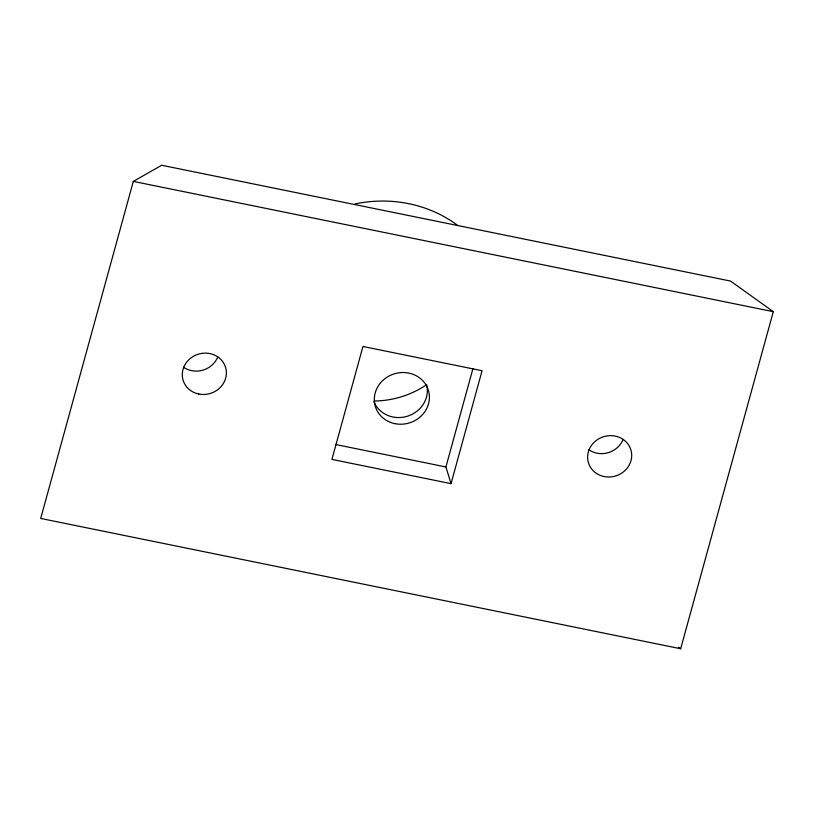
<?xml version="1.0" encoding="UTF-8"?>
<svg xmlns="http://www.w3.org/2000/svg" width="814" height="814" viewBox="0 0 814 814"><rect width="100%" height="100%" fill="white"/><g stroke="black" fill="none" stroke-linecap="round" stroke-linejoin="round"><path stroke-width="1.22" d="M133.323 181.39L40.7 518.447L680.677 648.738L773.3 311.67L730.555 281.074L161.691 165.262L133.323 181.39L773.3 311.67M451.037 483.648L482.071 370.726L362.963 346.479L331.929 459.401L451.037 483.648L445.909 466.961L472.934 368.61M335.48 444.475L445.909 466.961M678.642 647.283L680.677 648.738M355.057 203.917A125.702 116.382 -17.1 0 1 457.203 225.071M425.946 385.185A88.726 82.153 -17.1 0 1 374.216 401.007M426.668 384.839A27.727 25.672 -17.1 0 1 407.712 416.127A27.727 25.672 -17.1 0 1 373.982 401.75M623.107 439.387A22.182 20.533 -17.1 0 1 588.715 449.664M217.786 356.868A22.182 20.533 -17.1 0 1 183.394 367.145M394.922 423.656A27.727 25.672 -17.1 0 0 428.429 390.435A27.727 25.672 -17.1 0 0 382.244 381.033A27.727 25.672 -17.1 0 0 394.922 423.656M604.1 476.546A22.182 20.533 -17.1 0 0 630.911 449.969A22.182 20.533 -17.1 0 0 593.966 442.45A22.182 20.533 -17.1 0 0 604.1 476.546M198.779 394.027A22.182 20.533 -17.1 0 0 225.59 367.45A22.182 20.533 -17.1 0 0 188.645 359.93A22.182 20.533 -17.1 0 0 198.779 394.027"/></g></svg>
